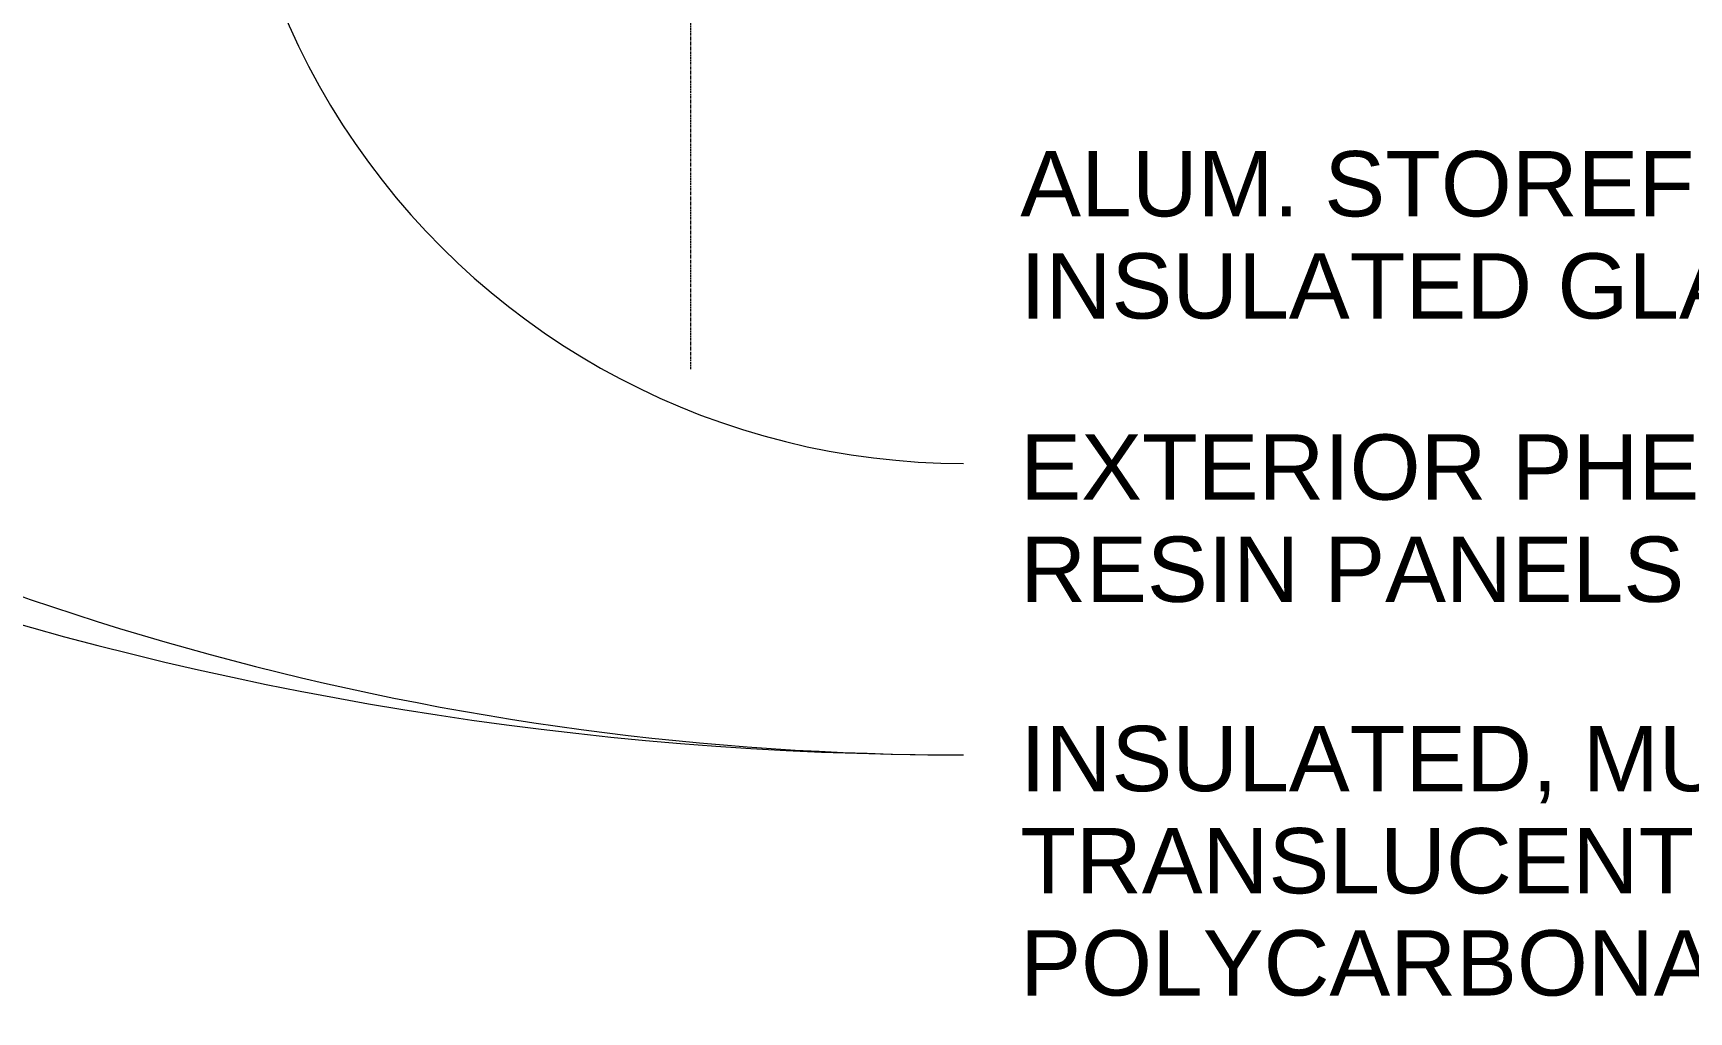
# Model space of a CAD drawing. Header units: inches. Extents: x 20478 to 36715, y -248 to 750.
# Drawn here: x 27805.3 to 28104.7, y -248.1 to -71.2 of the extents above; entities that cross this region are included whole.
import ezdxf

# ---------------------------------------------------------------- set-up
doc = ezdxf.new("R2010")
doc.units = ezdxf.units.IN
doc.header["$MEASUREMENT"] = 0
doc.linetypes.add('Grid Line 1_2_', pattern=[0.875, 0.5, -0.125, 0.125, -0.125])
doc.layers.add('G-ANNO-TEXT', color=231, linetype='Continuous', lineweight=9)
doc.layers.add('S-GRID', color=1, linetype='Continuous', lineweight=9)
doc.styles.add('Arial_1', font='arial.ttf', dxfattribs={"height": 11.802395})

msp = doc.modelspace()

# ---------------------------------------------------------------- linework, layer by layer
at = {"layer": 'G-ANNO-TEXT', "color": 145}
for centre, radius, start in [((27973.54544, 425.57425), 627.26601, 197.19941499), ((27973.54544, 318.49114), 520.1829, 209.7795484), ((27973.54544, -15.46542), 133.54568, 159.1122644)]:
    msp.add_arc(centre, radius, start, 270, dxfattribs=at)
at = {"layer": 'S-GRID', "linetype": 'Grid Line 1_2_'}
msp.add_line((27924.21415, -132), (27924.21415, 573.76478), dxfattribs=at)
msp.add_line((27924.21415, -132), (27924.21415, 573.76478), dxfattribs=at)

# ---------------------------------------------------------------- texts
at = {"layer": 'G-ANNO-TEXT', "color": 145, "char_height": 11.8023952, "attachment_point": 1, "line_spacing_factor": 0.938532, "style": 'Arial_1', "bg_fill": 3, "box_fill_scale": 1.25, "bg_fill_color": 0, "bg_fill_transparency": 0}
for s, insert, width in [('ALUM. STOREFRONT W/\\PINSULATED GLAZING', (27983.78544, -92.5651), 229.68), ('EXTERIOR PHENOLIC\\PRESIN PANELS', (27983.78544, -143.76255), 205.92), ('INSULATED, MULTI-WALL\\PTRANSLUCENT\\PPOLYCARBONATE PANELS', (27983.78544, -196.44321), 257.04)]:
    msp.add_mtext(s, dxfattribs=dict(at, insert=insert, width=width))

doc.saveas('drawing.dxf')
